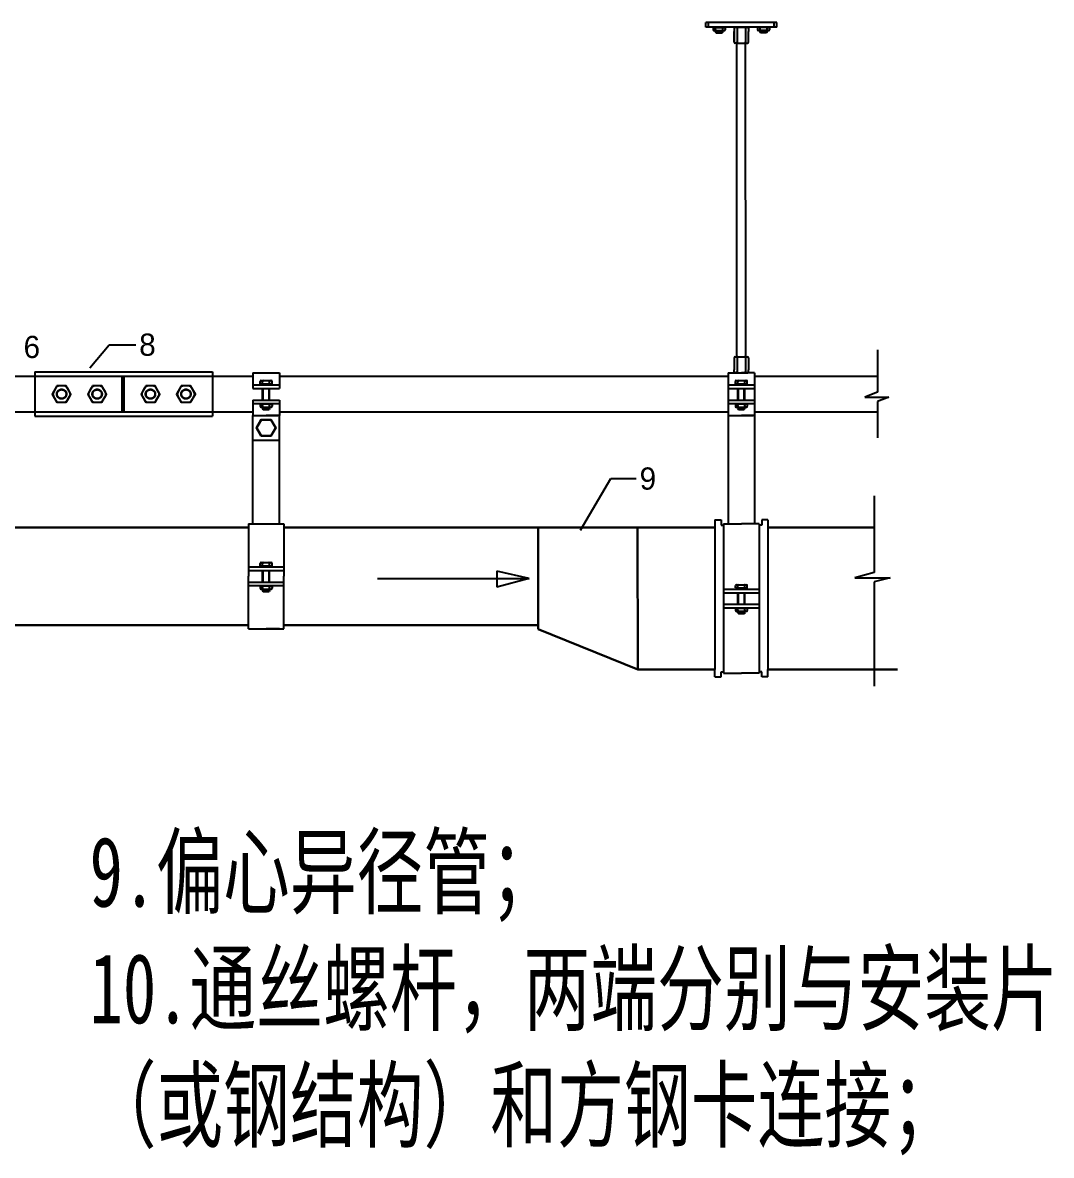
# Model space of a CAD drawing. Extents: x 1635833 to 4277885, y 16914845 to 35313750.
# Drawn here: x 2245682 to 2251240, y 17508176 to 17514295 of the extents above; entities that cross this region are included whole.
import ezdxf

# ---------------------------------------------------------------- set-up
doc = ezdxf.new("R2010")
doc.units = 0
doc.header["$LTSCALE"] = 1000
doc.header["$MEASUREMENT"] = 0
doc.linetypes.add('ACAD_ISO02W100', pattern=[15, 12, -3])
for name, color, linetype in [('TEXT', 7, 'Continuous'), ('固定系统', 7, 'Continuous'), ('文本', 4, 'Continuous')]:
    doc.layers.add(name, color=color, linetype=linetype)
doc.layers.add('雨水管道', color=7, linetype='Continuous', lineweight=30)
doc.styles.add('HZTXT', font='romans', dxfattribs={"width": 0.7, "bigfont": 'hztxt'})
doc.styles.get("Standard").update_dxf_attribs({"font": 'gbenor.shx', "bigfont": 'gbcbig.shx'})
doc.dimstyles.new('ISO-25', dxfattribs={"dimtxt": 2.5, "dimasz": 2.5, "dimexe": 1.25, "dimexo": 0.625, "dimtad": 1, "dimtxsty": 'Standard', "dimcen": 2.5, "dimadec": 0, "dimazin": 0, "dimtfac": 1, "dimtmove": 0, "dimatfit": 3, "dimfxl": 0, "dimarcsym": 0})

msp = doc.modelspace()

# ---------------------------------------------------------------- linework, layer by layer
for p, q in [((2250283.589, 17511739.166), (2250283.589, 17511324.781)), ((2249708.172, 17511568.615), (2250283.589, 17511568.615)), ((2248244.681, 17511331.228), (2248244.681, 17511245.923)), ((2248419.583, 17511292.634), (2248244.681, 17511331.228)), ((2250283.589, 17511324.781), (2250178.205, 17511296.274)), ((2247599.302, 17511292.634), (2248419.583, 17511292.634)), ((2248419.583, 17511292.634), (2248244.681, 17511245.923)), ((2250178.205, 17511296.274), (2250370.007, 17511296.274)), ((2250370.007, 17511296.274), (2250283.589, 17511273.897)), ((2250283.589, 17511273.897), (2250283.589, 17510711.661))]:
    msp.add_line(p, q)
at = {"layer": '固定系统'}
for p, q in [((2249373.517, 17514271.267), (2249373.517, 17514295.267)), ((2249757.517, 17514295.267), (2249373.517, 17514295.267)), ((2249757.517, 17514271.267), (2249373.517, 17514271.267)), ((2249387.917, 17514271.267), (2249387.917, 17514295.267)), ((2249413.452, 17514264.99), (2249413.452, 17514257.05)), ((2249426.317, 17514269.79), (2249418.252, 17514269.79)), ((2249418.252, 17514252.25), (2249426.317, 17514252.25)), ((2249426.317, 17514269.79), (2249426.317, 17514271.267)), ((2249426.317, 17514269.79), (2249464.717, 17514269.79)), ((2249426.317, 17514252.25), (2249426.317, 17514269.79)), ((2249426.317, 17514252.25), (2249464.717, 17514252.25)), ((2249426.317, 17514244.21), (2249426.317, 17514252.25)), ((2249429.372, 17514269.79), (2249429.372, 17514271.267)), ((2249429.372, 17514239.608), (2249429.372, 17514252.25)), ((2249461.662, 17514269.79), (2249461.662, 17514271.267)), ((2249461.662, 17514239.608), (2249461.662, 17514252.25)), ((2249464.717, 17514269.79), (2249464.717, 17514271.267)), ((2249464.717, 17514269.79), (2249472.782, 17514269.79)), ((2249464.717, 17514252.25), (2249464.717, 17514269.79)), ((2249464.717, 17514252.25), (2249472.782, 17514252.25)), ((2249464.717, 17514244.21), (2249464.717, 17514252.25)), ((2249477.582, 17514264.99), (2249477.582, 17514257.05)), ((2249532.799, 17514271.267), (2249542.477, 17514271.267)), ((2249533.684, 17514271.267), (2249597.349, 17514271.267)), ((2249542.477, 17514271.267), (2249588.557, 17514271.267)), ((2249588.557, 17514271.267), (2249598.234, 17514271.267)), ((2249653.452, 17514264.99), (2249653.452, 17514257.05)), ((2249666.317, 17514269.79), (2249658.252, 17514269.79)), ((2249666.317, 17514252.25), (2249658.252, 17514252.25)), ((2249666.317, 17514269.79), (2249666.317, 17514271.267)), ((2249666.317, 17514252.25), (2249666.317, 17514269.79)), ((2249704.717, 17514269.79), (2249666.317, 17514269.79)), ((2249666.317, 17514244.21), (2249666.317, 17514252.25)), ((2249704.717, 17514252.25), (2249666.317, 17514252.25)), ((2249669.372, 17514269.79), (2249669.372, 17514271.267)), ((2249669.372, 17514239.608), (2249669.372, 17514252.25)), ((2249701.662, 17514269.79), (2249701.662, 17514271.267)), ((2249701.662, 17514239.608), (2249701.662, 17514252.25)), ((2249704.717, 17514269.79), (2249704.717, 17514271.267)), ((2249704.717, 17514252.25), (2249704.717, 17514269.79)), ((2249704.717, 17514269.79), (2249712.782, 17514269.79)), ((2249704.717, 17514244.21), (2249704.717, 17514252.25)), ((2249712.782, 17514252.25), (2249704.717, 17514252.25)), ((2249717.582, 17514264.99), (2249717.582, 17514257.05)), ((2249743.117, 17514271.267), (2249743.117, 17514295.267)), ((2249757.517, 17514271.267), (2249757.517, 17514295.267)), ((2249426.317, 17514244.21), (2249464.717, 17514244.21)), ((2249426.317, 17514244.21), (2249429.372, 17514239.608)), ((2249429.372, 17514239.608), (2249461.662, 17514239.608)), ((2249464.717, 17514244.21), (2249461.662, 17514239.608)), ((2249527.039, 17514238.163), (2249527.039, 17514247.692)), ((2249527.039, 17514190.163), (2249527.039, 17514247.692)), ((2249603.994, 17514190.163), (2249603.994, 17514247.692)), ((2249603.994, 17514190.163), (2249603.994, 17514247.692)), ((2249666.317, 17514244.21), (2249669.372, 17514239.608)), ((2249704.717, 17514244.21), (2249666.317, 17514244.21)), ((2249701.662, 17514239.608), (2249669.372, 17514239.608)), ((2249704.717, 17514244.21), (2249701.662, 17514239.608)), ((2249542.477, 17514184.403), (2249532.799, 17514184.403)), ((2249542.477, 17514184.403), (2249532.799, 17514184.403)), ((2249542.477, 17514184.403), (2249588.557, 17514184.403)), ((2249542.477, 17514184.403), (2249588.557, 17514184.403)), ((2249588.557, 17514184.403), (2249598.234, 17514184.403)), ((2249588.557, 17514184.403), (2249598.234, 17514184.403)), ((2249532.651, 17512490.678), (2249542.329, 17512490.678)), ((2249533.536, 17512490.678), (2249597.202, 17512490.678)), ((2249542.329, 17512490.678), (2249588.409, 17512490.678)), ((2249588.409, 17512490.678), (2249598.087, 17512490.678)), ((2250301.174, 17512527.509), (2250301.174, 17512299.027)), ((2249526.891, 17512409.575), (2249526.891, 17512419.103)), ((2249603.847, 17512409.575), (2249603.847, 17512419.103)), ((2245501.984, 17512384.615), (2245748.51, 17512384.615)), ((2245748.51, 17512408.615), (2245748.51, 17512168.615)), ((2245748.51, 17512408.615), (2246708.51, 17512408.615)), ((2246708.51, 17512408.615), (2246708.51, 17512168.615)), ((2246708.51, 17512384.615), (2246925.479, 17512384.615)), ((2246925.479, 17512403.815), (2247069.479, 17512403.815)), ((2246925.479, 17512403.815), (2246925.479, 17512318.629)), ((2246965.415, 17512343.992), (2246965.415, 17512356.733)), ((2246970.215, 17512361.533), (2247024.744, 17512361.533)), ((2246978.279, 17512343.992), (2246978.279, 17512361.533)), ((2247016.679, 17512343.992), (2247016.679, 17512361.533)), ((2247029.544, 17512343.992), (2247029.544, 17512356.733)), ((2247069.479, 17512403.815), (2247069.479, 17512318.629)), ((2247069.479, 17512384.615), (2247280.921, 17512384.615)), ((2247069.479, 17512384.615), (2247424.52, 17512384.615)), ((2247424.921, 17512384.615), (2249005.968, 17512384.615)), ((2249005.968, 17512384.615), (2249493.369, 17512384.615)), ((2249493.369, 17512403.815), (2249565.369, 17512403.815)), ((2249493.369, 17512403.815), (2249565.369, 17512403.815)), ((2249493.369, 17512403.815), (2249493.369, 17512318.629)), ((2249493.369, 17512403.815), (2249493.369, 17512318.629)), ((2249501.704, 17512403.815), (2249565.369, 17512403.815)), ((2249501.704, 17512403.815), (2249565.369, 17512403.815)), ((2249542.329, 17512403.815), (2249532.651, 17512403.815)), ((2249533.304, 17512343.992), (2249533.304, 17512356.733)), ((2249533.304, 17512343.992), (2249533.304, 17512356.733)), ((2249538.104, 17512361.533), (2249592.634, 17512361.533)), ((2249538.104, 17512361.533), (2249592.634, 17512361.533)), ((2249542.329, 17512403.815), (2249588.409, 17512403.815)), ((2249546.169, 17512343.992), (2249546.169, 17512361.533)), ((2249546.169, 17512343.992), (2249546.169, 17512361.533)), ((2249629.034, 17512403.815), (2249565.369, 17512403.815)), ((2249637.369, 17512403.815), (2249565.369, 17512403.815)), ((2249629.034, 17512403.815), (2249565.369, 17512403.815)), ((2249637.369, 17512403.815), (2249565.369, 17512403.815)), ((2249584.569, 17512343.992), (2249584.569, 17512361.533)), ((2249584.569, 17512343.992), (2249584.569, 17512361.533)), ((2249588.409, 17512403.815), (2249598.087, 17512403.815)), ((2249597.434, 17512343.992), (2249597.434, 17512356.733)), ((2249597.434, 17512343.992), (2249597.434, 17512356.733)), ((2249637.369, 17512403.815), (2249637.369, 17512318.629)), ((2249637.369, 17512403.815), (2249637.369, 17512318.629)), ((2249637.369, 17512384.615), (2250301.174, 17512384.615)), ((2249637.369, 17512384.615), (2250283.368, 17512384.615)), ((2245861.003, 17512321.587), (2245848.201, 17512299.415)), ((2245905.311, 17512332.387), (2245879.709, 17512332.387)), ((2245936.819, 17512299.415), (2245924.017, 17512321.587)), ((2246053.003, 17512321.587), (2246040.201, 17512299.415)), ((2246097.311, 17512332.387), (2246071.709, 17512332.387)), ((2246128.819, 17512299.415), (2246116.017, 17512321.587)), ((2246341.003, 17512321.587), (2246328.201, 17512299.415)), ((2246385.311, 17512332.387), (2246359.709, 17512332.387)), ((2246416.819, 17512299.415), (2246404.017, 17512321.587)), ((2246533.003, 17512321.587), (2246520.201, 17512299.415)), ((2246577.311, 17512332.387), (2246551.709, 17512332.387)), ((2246608.819, 17512299.415), (2246596.017, 17512321.587)), ((2246925.479, 17512337.829), (2247069.479, 17512337.829)), ((2246925.479, 17512318.629), (2247069.479, 17512318.629)), ((2246965.415, 17512343.992), (2246969.09, 17512340.647)), ((2246978.279, 17512343.992), (2246965.415, 17512343.992)), ((2246978.279, 17512340.647), (2246969.09, 17512340.647)), ((2246978.279, 17512343.992), (2247016.679, 17512343.992)), ((2246978.279, 17512340.647), (2247016.679, 17512340.647)), ((2246978.279, 17512337.829), (2246978.279, 17512340.647)), ((2246978.279, 17512337.829), (2247016.679, 17512337.829)), ((2246978.279, 17512280.229), (2246978.279, 17512318.629)), ((2246981.334, 17512337.829), (2246981.334, 17512340.647)), ((2246981.334, 17512256.229), (2246981.334, 17512318.629)), ((2247013.624, 17512337.829), (2247013.624, 17512340.647)), ((2247013.624, 17512256.229), (2247013.624, 17512318.629)), ((2247016.679, 17512343.992), (2247029.544, 17512343.992)), ((2247016.679, 17512337.829), (2247016.679, 17512340.647)), ((2247016.679, 17512340.647), (2247025.868, 17512340.647)), ((2247016.679, 17512282.88), (2247016.679, 17512318.629)), ((2247029.544, 17512343.992), (2247025.868, 17512340.647)), ((2249493.369, 17512338.131), (2249493.369, 17511587.815)), ((2249493.369, 17512337.829), (2249637.369, 17512337.829)), ((2249493.369, 17512337.829), (2249637.369, 17512337.829)), ((2249493.369, 17512318.629), (2249637.369, 17512318.629)), ((2249493.369, 17512318.629), (2249637.369, 17512318.629)), ((2249533.304, 17512343.992), (2249536.98, 17512340.647)), ((2249546.169, 17512343.992), (2249533.304, 17512343.992)), ((2249546.169, 17512343.992), (2249533.304, 17512343.992)), ((2249533.304, 17512343.992), (2249536.98, 17512340.647)), ((2249546.169, 17512340.647), (2249536.98, 17512340.647)), ((2249546.169, 17512340.647), (2249536.98, 17512340.647)), ((2249546.169, 17512343.992), (2249584.569, 17512343.992)), ((2249546.169, 17512343.992), (2249584.569, 17512343.992)), ((2249546.169, 17512337.829), (2249546.169, 17512340.647)), ((2249546.169, 17512337.829), (2249546.169, 17512340.647)), ((2249546.169, 17512340.647), (2249584.569, 17512340.647)), ((2249546.169, 17512340.647), (2249584.569, 17512340.647)), ((2249546.169, 17512337.829), (2249584.569, 17512337.829)), ((2249546.169, 17512337.829), (2249584.569, 17512337.829)), ((2249546.169, 17512280.229), (2249546.169, 17512318.629)), ((2249549.224, 17512337.829), (2249549.224, 17512340.647)), ((2249549.224, 17512337.829), (2249549.224, 17512340.647)), ((2249549.224, 17512256.229), (2249549.224, 17512318.629)), ((2249581.514, 17512337.829), (2249581.514, 17512340.647)), ((2249581.514, 17512337.829), (2249581.514, 17512340.647)), ((2249581.514, 17512256.229), (2249581.514, 17512318.629)), ((2249584.569, 17512343.992), (2249597.434, 17512343.992)), ((2249584.569, 17512343.992), (2249597.434, 17512343.992)), ((2249584.569, 17512337.829), (2249584.569, 17512340.647)), ((2249584.569, 17512340.647), (2249593.758, 17512340.647)), ((2249584.569, 17512340.647), (2249593.758, 17512340.647)), ((2249584.569, 17512337.829), (2249584.569, 17512340.647)), ((2249584.569, 17512282.88), (2249584.569, 17512318.629)), ((2249597.434, 17512343.992), (2249593.758, 17512340.647)), ((2249597.434, 17512343.992), (2249593.758, 17512340.647)), ((2249637.369, 17512338.131), (2249637.369, 17511587.815)), ((2250301.174, 17512299.027), (2250232.632, 17512272.477)), ((2245879.709, 17512244.842), (2245905.311, 17512244.842)), ((2245924.017, 17512255.642), (2245936.819, 17512277.815)), ((2246071.709, 17512244.842), (2246097.311, 17512244.842)), ((2246116.017, 17512255.642), (2246128.819, 17512277.815)), ((2246359.709, 17512244.842), (2246385.311, 17512244.842)), ((2246404.017, 17512255.642), (2246416.819, 17512277.815)), ((2246551.709, 17512244.842), (2246577.311, 17512244.842)), ((2246596.017, 17512255.642), (2246608.819, 17512277.815)), ((2246925.479, 17512256.229), (2247069.479, 17512256.229)), ((2246925.479, 17512256.229), (2246925.479, 17512173.415)), ((2246925.479, 17512237.029), (2247069.479, 17512237.029)), ((2246965.415, 17512230.753), (2246965.415, 17512222.812)), ((2246978.279, 17512235.553), (2246970.215, 17512235.553)), ((2246978.279, 17512256.229), (2246978.279, 17512280.229)), ((2246978.279, 17512235.553), (2246978.279, 17512237.029)), ((2246978.279, 17512235.553), (2247016.679, 17512235.553)), ((2246978.279, 17512218.012), (2246978.279, 17512235.553)), ((2246981.334, 17512235.553), (2246981.334, 17512237.029)), ((2247013.624, 17512235.553), (2247013.624, 17512237.029)), ((2247016.679, 17512256.229), (2247016.679, 17512282.88)), ((2247016.679, 17512235.553), (2247016.679, 17512237.029)), ((2247016.679, 17512235.553), (2247024.744, 17512235.553)), ((2247016.679, 17512218.012), (2247016.679, 17512235.553)), ((2247029.544, 17512230.753), (2247029.544, 17512222.812)), ((2247069.479, 17512256.229), (2247069.479, 17512173.415)), ((2249493.369, 17512256.229), (2249637.369, 17512256.229)), ((2249493.369, 17512256.229), (2249493.369, 17512173.415)), ((2249493.369, 17512237.029), (2249637.369, 17512237.029)), ((2249533.304, 17512230.753), (2249533.304, 17512222.812)), ((2249546.169, 17512235.553), (2249538.104, 17512235.553)), ((2249546.169, 17512256.229), (2249546.169, 17512280.229)), ((2249546.169, 17512235.553), (2249546.169, 17512237.029)), ((2249546.169, 17512235.553), (2249584.569, 17512235.553)), ((2249546.169, 17512218.012), (2249546.169, 17512235.553)), ((2249549.224, 17512235.553), (2249549.224, 17512237.029)), ((2249581.514, 17512235.553), (2249581.514, 17512237.029)), ((2249584.569, 17512256.229), (2249584.569, 17512282.88)), ((2249584.569, 17512235.553), (2249584.569, 17512237.029)), ((2249584.569, 17512235.553), (2249592.634, 17512235.553)), ((2249584.569, 17512218.012), (2249584.569, 17512235.553)), ((2249597.434, 17512230.753), (2249597.434, 17512222.812)), ((2249637.369, 17512256.229), (2249637.369, 17512173.415)), ((2250301.174, 17512248.143), (2250301.174, 17512052.14)), ((2245501.984, 17512192.615), (2245748.51, 17512192.615)), ((2246708.51, 17512192.615), (2246925.479, 17512192.615)), ((2246925.479, 17512173.415), (2246997.479, 17512173.415)), ((2246925.479, 17512173.415), (2246997.479, 17512173.415)), ((2246925.479, 17511587.815), (2246925.479, 17512173.415)), ((2246933.814, 17512173.415), (2247061.144, 17512173.415)), ((2246933.814, 17512173.415), (2246997.479, 17512173.415)), ((2246970.215, 17512218.012), (2246978.279, 17512218.012)), ((2246978.279, 17512218.012), (2247016.679, 17512218.012)), ((2246978.279, 17512209.973), (2246978.279, 17512218.012)), ((2246978.279, 17512209.973), (2247016.679, 17512209.973)), ((2246978.279, 17512209.973), (2246981.334, 17512205.371)), ((2246981.334, 17512205.371), (2246981.334, 17512218.012)), ((2246981.334, 17512205.371), (2247013.624, 17512205.371)), ((2247061.144, 17512173.415), (2246997.479, 17512173.415)), ((2247069.479, 17512173.415), (2246997.479, 17512173.415)), ((2247069.479, 17512173.415), (2246997.479, 17512173.415)), ((2247013.624, 17512205.371), (2247013.624, 17512218.012)), ((2247016.679, 17512209.973), (2247013.624, 17512205.371)), ((2247016.679, 17512218.012), (2247024.744, 17512218.012)), ((2247016.679, 17512209.973), (2247016.679, 17512218.012)), ((2247069.479, 17512192.615), (2247280.921, 17512192.615)), ((2247069.479, 17512192.615), (2247280.921, 17512192.615)), ((2247069.479, 17511587.815), (2247069.479, 17512173.415)), ((2247280.87, 17512192.615), (2249005.968, 17512192.615)), ((2249005.968, 17512192.615), (2249493.369, 17512192.615)), ((2249493.369, 17512173.415), (2249565.369, 17512173.415)), ((2249501.704, 17512173.415), (2249629.034, 17512173.415)), ((2249538.104, 17512218.012), (2249546.169, 17512218.012)), ((2249546.169, 17512209.973), (2249546.169, 17512218.012)), ((2249546.169, 17512218.012), (2249584.569, 17512218.012)), ((2249546.169, 17512209.973), (2249549.224, 17512205.371)), ((2249546.169, 17512209.973), (2249584.569, 17512209.973)), ((2249549.224, 17512205.371), (2249549.224, 17512218.012)), ((2249549.224, 17512205.371), (2249581.514, 17512205.371)), ((2249637.369, 17512173.415), (2249565.369, 17512173.415)), ((2249581.514, 17512205.371), (2249581.514, 17512218.012)), ((2249584.569, 17512209.973), (2249581.514, 17512205.371)), ((2249584.569, 17512218.012), (2249592.634, 17512218.012)), ((2249584.569, 17512209.973), (2249584.569, 17512218.012)), ((2249637.369, 17512192.615), (2250301.174, 17512192.615)), ((2249637.369, 17512192.615), (2250283.368, 17512192.615)), ((2245748.51, 17512168.615), (2246708.51, 17512168.615)), ((2246925.479, 17512039.272), (2247069.479, 17512039.272)), ((2246901.479, 17511587.815), (2247093.479, 17511587.815)), ((2246901.479, 17511587.815), (2247093.479, 17511587.815)), ((2246901.479, 17511587.815), (2246901.479, 17511304.615)), ((2247093.479, 17511587.815), (2247093.479, 17511304.615)), ((2249423.008, 17511608.592), (2249423.008, 17511568.615)), ((2249423.008, 17511608.592), (2249455.806, 17511608.592)), ((2249423.008, 17511568.615), (2249423.008, 17510800.615)), ((2249455.806, 17511608.592), (2249455.806, 17511581.324)), ((2249455.806, 17511581.324), (2249469.59, 17511581.324)), ((2249469.59, 17511587.815), (2249565.59, 17511587.815)), ((2249469.59, 17511587.815), (2249469.59, 17510781.415)), ((2249501.925, 17511587.815), (2249565.59, 17511587.815)), ((2249661.59, 17511587.815), (2249565.59, 17511587.815)), ((2249661.59, 17511587.815), (2249661.59, 17510781.415)), ((2249675.374, 17511581.324), (2249661.59, 17511581.324)), ((2249675.374, 17511608.592), (2249675.374, 17511581.324)), ((2249708.172, 17511608.592), (2249675.374, 17511608.592)), ((2249708.172, 17511608.592), (2249708.172, 17511568.615)), ((2249708.172, 17511568.615), (2249708.172, 17510800.615)), ((2246965.415, 17511361.178), (2246965.415, 17511373.918)), ((2246970.215, 17511378.718), (2247024.744, 17511378.718)), ((2246978.279, 17511361.178), (2246978.279, 17511378.718)), ((2247016.679, 17511361.178), (2247016.679, 17511378.718)), ((2247029.544, 17511361.178), (2247029.544, 17511373.918)), ((2246901.479, 17511355.015), (2247093.479, 17511355.015)), ((2246901.479, 17511335.815), (2247093.479, 17511335.815)), ((2246965.415, 17511361.178), (2246969.09, 17511357.832)), ((2246978.279, 17511361.178), (2246965.415, 17511361.178)), ((2246978.279, 17511357.832), (2246969.09, 17511357.832)), ((2246978.279, 17511361.178), (2247016.679, 17511361.178)), ((2246978.279, 17511357.832), (2247016.679, 17511357.832)), ((2246978.279, 17511355.015), (2246978.279, 17511357.832)), ((2246978.279, 17511355.015), (2247016.679, 17511355.015)), ((2246978.279, 17511297.415), (2246978.279, 17511335.815)), ((2246981.334, 17511355.015), (2246981.334, 17511357.832)), ((2246981.334, 17511273.415), (2246981.334, 17511335.815)), ((2247013.624, 17511355.015), (2247013.624, 17511357.832)), ((2247013.624, 17511273.415), (2247013.624, 17511335.815)), ((2247016.679, 17511361.178), (2247029.544, 17511361.178)), ((2247016.679, 17511355.015), (2247016.679, 17511357.832)), ((2247016.679, 17511357.832), (2247025.868, 17511357.832)), ((2247016.679, 17511300.065), (2247016.679, 17511335.815)), ((2247029.544, 17511361.178), (2247025.868, 17511357.832)), ((2246901.479, 17511021.415), (2246901.479, 17511304.615)), ((2246901.479, 17511273.415), (2247093.479, 17511273.415)), ((2246901.479, 17511254.215), (2247093.479, 17511254.215)), ((2246978.279, 17511252.738), (2246970.215, 17511252.738)), ((2246978.279, 17511273.415), (2246978.279, 17511297.415)), ((2246978.279, 17511252.738), (2246978.279, 17511254.215)), ((2246978.279, 17511252.738), (2247016.679, 17511252.738)), ((2246978.279, 17511235.197), (2246978.279, 17511252.738)), ((2246981.334, 17511252.738), (2246981.334, 17511254.215)), ((2247013.624, 17511252.738), (2247013.624, 17511254.215)), ((2247016.679, 17511273.415), (2247016.679, 17511300.065)), ((2247016.679, 17511252.738), (2247016.679, 17511254.215)), ((2247016.679, 17511235.197), (2247016.679, 17511252.738)), ((2247016.679, 17511252.738), (2247024.744, 17511252.738)), ((2247093.479, 17511021.415), (2247093.479, 17511304.615)), ((2249533.526, 17511241.178), (2249533.526, 17511253.918)), ((2249538.326, 17511258.718), (2249592.855, 17511258.718)), ((2249546.39, 17511241.178), (2249546.39, 17511258.718)), ((2249584.79, 17511241.178), (2249584.79, 17511258.718)), ((2249597.655, 17511241.178), (2249597.655, 17511253.918)), ((2246965.415, 17511247.938), (2246965.415, 17511239.997)), ((2246970.215, 17511235.197), (2246978.279, 17511235.197)), ((2246978.279, 17511235.197), (2247016.679, 17511235.197)), ((2246978.279, 17511227.158), (2246978.279, 17511235.197)), ((2246978.279, 17511227.158), (2247016.679, 17511227.158)), ((2246978.279, 17511227.158), (2246981.334, 17511222.556)), ((2246981.334, 17511222.556), (2246981.334, 17511235.197)), ((2246981.334, 17511222.556), (2247013.624, 17511222.556)), ((2247013.624, 17511222.556), (2247013.624, 17511235.197)), ((2247016.679, 17511227.158), (2247013.624, 17511222.556)), ((2247016.679, 17511235.197), (2247024.744, 17511235.197)), ((2247016.679, 17511227.158), (2247016.679, 17511235.197)), ((2247029.544, 17511247.938), (2247029.544, 17511239.997)), ((2249469.59, 17511235.015), (2249661.59, 17511235.015)), ((2249469.59, 17511215.815), (2249661.59, 17511215.815)), ((2249546.39, 17511241.178), (2249533.526, 17511241.178)), ((2249533.526, 17511241.178), (2249537.201, 17511237.832)), ((2249546.39, 17511237.832), (2249537.201, 17511237.832)), ((2249546.39, 17511241.178), (2249584.79, 17511241.178)), ((2249546.39, 17511237.832), (2249584.79, 17511237.832)), ((2249546.39, 17511235.015), (2249546.39, 17511237.832)), ((2249546.39, 17511235.015), (2249584.79, 17511235.015)), ((2249546.39, 17511177.415), (2249546.39, 17511215.815)), ((2249549.445, 17511235.015), (2249549.445, 17511237.832)), ((2249549.445, 17511153.415), (2249549.445, 17511215.815)), ((2249581.735, 17511235.015), (2249581.735, 17511237.832)), ((2249581.735, 17511153.415), (2249581.735, 17511215.815)), ((2249584.79, 17511241.178), (2249597.655, 17511241.178)), ((2249584.79, 17511237.832), (2249593.979, 17511237.832)), ((2249584.79, 17511235.015), (2249584.79, 17511237.832)), ((2249584.79, 17511180.065), (2249584.79, 17511215.815)), ((2249597.655, 17511241.178), (2249593.979, 17511237.832)), ((2249469.59, 17511153.415), (2249661.59, 17511153.415)), ((2249469.59, 17511134.215), (2249661.59, 17511134.215)), ((2249546.39, 17511132.738), (2249538.326, 17511132.738)), ((2249546.39, 17511153.415), (2249546.39, 17511177.415)), ((2249546.39, 17511132.738), (2249546.39, 17511134.215)), ((2249546.39, 17511115.197), (2249546.39, 17511132.738)), ((2249546.39, 17511132.738), (2249584.79, 17511132.738)), ((2249549.445, 17511132.738), (2249549.445, 17511134.215)), ((2249581.735, 17511132.738), (2249581.735, 17511134.215)), ((2249584.79, 17511153.415), (2249584.79, 17511180.065)), ((2249584.79, 17511132.738), (2249584.79, 17511134.215)), ((2249584.79, 17511115.197), (2249584.79, 17511132.738)), ((2249584.79, 17511132.738), (2249592.855, 17511132.738)), ((2249533.526, 17511127.938), (2249533.526, 17511119.997)), ((2249538.326, 17511115.197), (2249546.39, 17511115.197)), ((2249546.39, 17511107.158), (2249546.39, 17511115.197)), ((2249546.39, 17511115.197), (2249584.79, 17511115.197)), ((2249546.39, 17511107.158), (2249584.79, 17511107.158)), ((2249546.39, 17511107.158), (2249549.445, 17511102.556)), ((2249549.445, 17511102.556), (2249549.445, 17511115.197)), ((2249549.445, 17511102.556), (2249581.735, 17511102.556)), ((2249581.735, 17511102.556), (2249581.735, 17511115.197)), ((2249584.79, 17511107.158), (2249581.735, 17511102.556)), ((2249584.79, 17511107.158), (2249584.79, 17511115.197)), ((2249584.79, 17511115.197), (2249592.855, 17511115.197)), ((2249597.655, 17511127.938), (2249597.655, 17511119.997)), ((2246901.479, 17511021.415), (2247093.479, 17511021.415)), ((2246901.479, 17511021.415), (2247093.479, 17511021.415)), ((2246925.479, 17511021.415), (2246997.479, 17511021.415)), ((2246925.479, 17511021.415), (2246997.479, 17511021.415)), ((2246933.814, 17511021.415), (2246997.479, 17511021.415)), ((2247061.144, 17511021.415), (2246997.479, 17511021.415)), ((2247069.479, 17511021.415), (2246997.479, 17511021.415)), ((2247069.479, 17511021.415), (2246997.479, 17511021.415)), ((2249423.008, 17510760.637), (2249423.008, 17510800.615)), ((2249455.806, 17510760.637), (2249455.806, 17510787.905)), ((2249455.806, 17510787.905), (2249469.59, 17510787.905)), ((2249469.59, 17510781.415), (2249565.59, 17510781.415)), ((2249661.59, 17510781.415), (2249565.59, 17510781.415)), ((2249675.374, 17510787.905), (2249661.59, 17510787.905)), ((2249675.374, 17510760.637), (2249675.374, 17510787.905)), ((2249708.172, 17510760.637), (2249708.172, 17510800.615)), ((2249423.008, 17510760.637), (2249455.806, 17510760.637)), ((2249708.172, 17510760.637), (2249675.374, 17510760.637))]:
    msp.add_line(p, q, dxfattribs=at)
at = {"layer": '固定系统', "ltscale": 0.2}
for p, q in [((2249527.039, 17514265.507), (2249527.039, 17514190.163)), ((2249527.039, 17514265.507), (2249527.039, 17514247.692)), ((2249542.46, 17514265.499), (2249542.46, 17514190.172)), ((2249542.46, 17514265.499), (2249542.46, 17514190.172)), ((2249588.573, 17514265.499), (2249588.54, 17514190.172)), ((2249588.573, 17514265.499), (2249588.573, 17514190.172)), ((2249603.994, 17514265.507), (2249603.994, 17514247.692)), ((2249603.994, 17514265.507), (2249603.994, 17514247.692)), ((2249541.369, 17512490.678), (2249541.369, 17514184.403)), ((2249589.347, 17512490.678), (2249588.557, 17514184.403)), ((2249526.891, 17512484.918), (2249526.891, 17512419.103)), ((2249542.313, 17512484.3), (2249542.313, 17512409.583)), ((2249588.426, 17512484.91), (2249588.426, 17512409.583)), ((2249603.847, 17512484.918), (2249603.847, 17512419.103)), ((2250232.632, 17512272.477), (2250361.986, 17512272.477)), ((2250361.986, 17512272.477), (2250301.174, 17512248.143))]:
    msp.add_line(p, q, dxfattribs=at)
at = {"layer": '固定系统', "linetype": 'ACAD_ISO02W100', "ltscale": 0.2}
for p, q in [((2245748.51, 17512384.615), (2246708.51, 17512384.615)), ((2246217.281, 17512384.615), (2246217.281, 17512192.615)), ((2246229.585, 17512383.385), (2246229.585, 17512191.385)), ((2245748.51, 17512192.615), (2246708.51, 17512192.615))]:
    msp.add_line(p, q, dxfattribs=at)
at = {"layer": '固定系统'}
for points in [[(2245867.238, 17512332.387), (2245841.966, 17512288.615), (2245867.238, 17512244.842), (2245917.782, 17512244.842), (2245943.054, 17512288.615), (2245917.782, 17512332.387)], [(2246059.238, 17512332.387), (2246033.966, 17512288.615), (2246059.238, 17512244.842), (2246109.782, 17512244.842), (2246135.054, 17512288.615), (2246109.782, 17512332.387)], [(2246347.238, 17512332.387), (2246321.966, 17512288.615), (2246347.238, 17512244.842), (2246397.782, 17512244.842), (2246423.054, 17512288.615), (2246397.782, 17512332.387)], [(2246539.238, 17512332.387), (2246513.966, 17512288.615), (2246539.238, 17512244.842), (2246589.782, 17512244.842), (2246615.054, 17512288.615), (2246589.782, 17512332.387)], [(2246971.619, 17512060.979), (2246945.592, 17512106.058), (2246971.619, 17512151.138), (2247023.672, 17512151.138), (2247049.699, 17512106.058), (2247023.672, 17512060.979)], [(2246972.685, 17512062.826), (2246947.725, 17512106.058), (2246972.685, 17512149.29), (2247022.605, 17512149.29), (2247047.565, 17512106.058), (2247022.605, 17512062.826)]]:
    msp.add_lwpolyline(points, close=True, dxfattribs=at)
at = {"layer": '固定系统', "linetype": 'ACAD_ISO02W100', "ltscale": 0.2}
for centre, radius in [((2245892.51, 17512288.615), 26.4), ((2245892.51, 17512288.615), 24), ((2246084.51, 17512288.615), 26.4), ((2246084.51, 17512288.615), 24), ((2246372.51, 17512288.615), 26.4), ((2246372.51, 17512288.615), 24), ((2246564.51, 17512288.615), 26.4), ((2246564.51, 17512288.615), 24)]:
    msp.add_circle(centre, radius, dxfattribs=at)
at = {"layer": '固定系统'}
for centre, radius, start, end in [((2249418.252, 17514264.99), 4.8, 90, 180), ((2249418.252, 17514257.05), 4.8, 180, 270), ((2249421.531, 17514264.988), 4.8, 359.9380912, 89.9380912), ((2249421.531, 17514257.051), 4.8, 270.0619088, 0.0619088), ((2249431.103, 17514264.988), 4.8, 90.0619088, 180.0619088), ((2249431.103, 17514257.051), 4.8, 179.9380912, 269.9380912), ((2249459.931, 17514264.988), 4.8, 359.9380912, 89.9380912), ((2249459.931, 17514257.051), 4.8, 270.0619088, 0.0619088), ((2249469.503, 17514264.988), 4.8, 90.0619088, 180.0619088), ((2249469.503, 17514257.051), 4.8, 179.9380912, 269.9380912), ((2249472.782, 17514264.99), 4.8, 0, 90), ((2249472.782, 17514257.05), 4.8, 270, 0), ((2249532.799, 17514265.507), 5.76, 90, 180), ((2249536.733, 17514265.505), 5.76, 359.9380912, 89.9380912), ((2249548.22, 17514265.505), 5.76, 90.0619088, 180.0619088), ((2249582.813, 17514265.505), 5.76, 359.9380912, 89.9380912), ((2249594.3, 17514265.505), 5.76, 90.0619088, 180.0619088), ((2249598.234, 17514265.507), 5.76, 0, 90), ((2249658.252, 17514264.99), 4.8, 90, 180), ((2249658.252, 17514257.05), 4.8, 180, 270), ((2249661.531, 17514264.988), 4.8, 359.9380912, 89.9380912), ((2249661.531, 17514257.051), 4.8, 270.0619088, 0.0619088), ((2249671.103, 17514264.988), 4.8, 90.0619088, 180.0619088), ((2249671.103, 17514257.051), 4.8, 179.9380912, 269.9380912), ((2249699.931, 17514264.988), 4.8, 359.9380912, 89.9380912), ((2249699.931, 17514257.051), 4.8, 270.0619088, 0.0619088), ((2249709.503, 17514264.988), 4.8, 90.0619088, 180.0619088), ((2249709.503, 17514257.051), 4.8, 179.9380912, 269.9380912), ((2249712.782, 17514264.99), 4.8, 0, 90), ((2249712.782, 17514257.05), 4.8, 270, 0), ((2249532.799, 17514190.163), 5.76, 180, 270), ((2249532.799, 17514190.163), 5.76, 180, 270), ((2249536.733, 17514190.165), 5.76, 270.0619088, 0.0619088), ((2249536.733, 17514190.165), 5.76, 270.0619088, 0.0619088), ((2249548.22, 17514190.165), 5.76, 179.9380912, 269.9380912), ((2249548.22, 17514190.165), 5.76, 179.9380912, 269.9380912), ((2249582.813, 17514190.165), 5.76, 270.0619088, 0.0619088), ((2249582.813, 17514190.165), 5.76, 270.0619088, 0.0619088), ((2249594.3, 17514190.165), 5.76, 179.9380912, 269.9380912), ((2249594.3, 17514190.165), 5.76, 179.9380912, 269.9380912), ((2249598.234, 17514190.163), 5.76, 270, 0), ((2249598.234, 17514190.163), 5.76, 270, 0), ((2249532.651, 17512484.918), 5.76, 90, 180), ((2249536.586, 17512484.916), 5.76, 359.9380912, 89.9380912), ((2249548.073, 17512484.916), 5.76, 90.0619088, 180.0619088), ((2249582.666, 17512484.916), 5.76, 359.9380912, 89.9380912), ((2249594.153, 17512484.916), 5.76, 90.0619088, 180.0619088), ((2249598.087, 17512484.918), 5.76, 0, 90), ((2246970.215, 17512356.733), 4.8, 90, 180), ((2246973.493, 17512356.731), 4.8, 359.9380912, 89.9380912), ((2246983.065, 17512356.731), 4.8, 90.0619088, 180.0619088), ((2247011.893, 17512356.731), 4.8, 359.9380912, 89.9380912), ((2247021.465, 17512356.731), 4.8, 90.0619088, 180.0619088), ((2247024.744, 17512356.733), 4.8, 0, 90), ((2249532.651, 17512409.575), 5.76, 180, 270), ((2249538.104, 17512356.733), 4.8, 90, 180), ((2249538.104, 17512356.733), 4.8, 90, 180), ((2249536.586, 17512409.577), 5.76, 270.0619088, 0.0619088), ((2249541.383, 17512356.731), 4.8, 359.9380912, 89.9380912), ((2249541.383, 17512356.731), 4.8, 359.9380912, 89.9380912), ((2249548.073, 17512409.577), 5.76, 179.9380912, 269.9380912), ((2249550.955, 17512356.731), 4.8, 90.0619088, 180.0619088), ((2249550.955, 17512356.731), 4.8, 90.0619088, 180.0619088), ((2249579.783, 17512356.731), 4.8, 359.9380912, 89.9380912), ((2249579.783, 17512356.731), 4.8, 359.9380912, 89.9380912), ((2249582.666, 17512409.577), 5.76, 270.0619088, 0.0619088), ((2249589.355, 17512356.731), 4.8, 90.0619088, 180.0619088), ((2249589.355, 17512356.731), 4.8, 90.0619088, 180.0619088), ((2249594.153, 17512409.577), 5.76, 179.9380912, 269.9380912), ((2249592.634, 17512356.733), 4.8, 0, 90), ((2249592.634, 17512356.733), 4.8, 0, 90), ((2249598.087, 17512409.575), 5.76, 270, 0), ((2245866.908, 17512288.615), 21.6, 149.9999995, 210.0000005), ((2245879.709, 17512310.787), 21.6, 90, 149.9999995), ((2245905.311, 17512310.787), 21.6, 30.0000005, 90), ((2245918.112, 17512288.615), 21.6, 329.9999995, 30.0000005), ((2246058.908, 17512288.615), 21.6, 149.9999995, 210.0000005), ((2246071.709, 17512310.787), 21.6, 90, 149.9999995), ((2246097.311, 17512310.787), 21.6, 30.0000005, 90), ((2246110.112, 17512288.615), 21.6, 329.9999995, 30.0000005), ((2246346.908, 17512288.615), 21.6, 149.9999995, 210.0000005), ((2246359.709, 17512310.787), 21.6, 90, 149.9999995), ((2246385.311, 17512310.787), 21.6, 30.0000005, 90), ((2246398.112, 17512288.615), 21.6, 329.9999995, 30.0000005), ((2246538.908, 17512288.615), 21.6, 149.9999995, 210.0000005), ((2246551.709, 17512310.787), 21.6, 90, 149.9999995), ((2246577.311, 17512310.787), 21.6, 30.0000005, 90), ((2246590.112, 17512288.615), 21.6, 329.9999995, 30.0000005), ((2245879.709, 17512266.442), 21.6, 210.0000005, 270), ((2245905.311, 17512266.442), 21.6, 270, 329.9999995), ((2246071.709, 17512266.442), 21.6, 210.0000005, 270), ((2246097.311, 17512266.442), 21.6, 270, 329.9999995), ((2246359.709, 17512266.442), 21.6, 210.0000005, 270), ((2246385.311, 17512266.442), 21.6, 270, 329.9999995), ((2246551.709, 17512266.442), 21.6, 210.0000005, 270), ((2246577.311, 17512266.442), 21.6, 270, 329.9999995), ((2246970.215, 17512230.753), 4.8, 90, 180), ((2246973.493, 17512230.751), 4.8, 359.9380912, 89.9380912), ((2246983.065, 17512230.751), 4.8, 90.0619088, 180.0619088), ((2247011.893, 17512230.751), 4.8, 359.9380912, 89.9380912), ((2247021.465, 17512230.751), 4.8, 90.0619088, 180.0619088), ((2247024.744, 17512230.753), 4.8, 0, 90), ((2249538.104, 17512230.753), 4.8, 90, 180), ((2249541.383, 17512230.751), 4.8, 359.9380912, 89.9380912), ((2249550.955, 17512230.751), 4.8, 90.0619088, 180.0619088), ((2249579.783, 17512230.751), 4.8, 359.9380912, 89.9380912), ((2249589.355, 17512230.751), 4.8, 90.0619088, 180.0619088), ((2249592.634, 17512230.753), 4.8, 0, 90), ((2246970.215, 17512222.812), 4.8, 180, 270), ((2246973.493, 17512222.814), 4.8, 270.0619088, 0.0619088), ((2246983.065, 17512222.814), 4.8, 179.9380912, 269.9380912), ((2247011.893, 17512222.814), 4.8, 270.0619088, 0.0619088), ((2247021.465, 17512222.814), 4.8, 179.9380912, 269.9380912), ((2247024.744, 17512222.812), 4.8, 270, 0), ((2249538.104, 17512222.812), 4.8, 180, 270), ((2249541.383, 17512222.814), 4.8, 270.0619088, 0.0619088), ((2249550.955, 17512222.814), 4.8, 179.9380912, 269.9380912), ((2249579.783, 17512222.814), 4.8, 270.0619088, 0.0619088), ((2249589.355, 17512222.814), 4.8, 179.9380912, 269.9380912), ((2249592.634, 17512222.812), 4.8, 270, 0), ((2246970.215, 17511373.918), 4.8, 90, 180), ((2246973.493, 17511373.916), 4.8, 359.9380912, 89.9380912), ((2246983.065, 17511373.916), 4.8, 90.0619088, 180.0619088), ((2247011.893, 17511373.916), 4.8, 359.9380912, 89.9380912), ((2247021.465, 17511373.916), 4.8, 90.0619088, 180.0619088), ((2247024.744, 17511373.918), 4.8, 0, 90), ((2246970.215, 17511247.938), 4.8, 90, 180), ((2246973.493, 17511247.936), 4.8, 359.9380912, 89.9380912), ((2246983.065, 17511247.936), 4.8, 90.0619088, 180.0619088), ((2247011.893, 17511247.936), 4.8, 359.9380912, 89.9380912), ((2247021.465, 17511247.936), 4.8, 90.0619088, 180.0619088), ((2247024.744, 17511247.938), 4.8, 0, 90), ((2249538.326, 17511253.918), 4.8, 90, 180), ((2249541.604, 17511253.916), 4.8, 359.9380912, 89.9380912), ((2249551.176, 17511253.916), 4.8, 90.0619088, 180.0619088), ((2249580.004, 17511253.916), 4.8, 359.9380912, 89.9380912), ((2249589.576, 17511253.916), 4.8, 90.0619088, 180.0619088), ((2249592.855, 17511253.918), 4.8, 0, 90), ((2246970.215, 17511239.997), 4.8, 180, 270), ((2246973.493, 17511239.999), 4.8, 270.0619088, 0.0619088), ((2246983.065, 17511239.999), 4.8, 179.9380912, 269.9380912), ((2247011.893, 17511239.999), 4.8, 270.0619088, 0.0619088), ((2247021.465, 17511239.999), 4.8, 179.9380912, 269.9380912), ((2247024.744, 17511239.997), 4.8, 270, 0), ((2249538.326, 17511127.938), 4.8, 90, 180), ((2249541.604, 17511127.936), 4.8, 359.9380912, 89.9380912), ((2249551.176, 17511127.936), 4.8, 90.0619088, 180.0619088), ((2249580.004, 17511127.936), 4.8, 359.9380912, 89.9380912), ((2249589.576, 17511127.936), 4.8, 90.0619088, 180.0619088), ((2249592.855, 17511127.938), 4.8, 0, 90), ((2249538.326, 17511119.997), 4.8, 180, 270), ((2249541.604, 17511119.999), 4.8, 270.0619088, 0.0619088), ((2249551.176, 17511119.999), 4.8, 179.9380912, 269.9380912), ((2249580.004, 17511119.999), 4.8, 270.0619088, 0.0619088), ((2249589.576, 17511119.999), 4.8, 179.9380912, 269.9380912), ((2249592.855, 17511119.997), 4.8, 270, 0)]:
    msp.add_arc(centre, radius, start, end, dxfattribs=at)
at = {"layer": '雨水管道'}
for p, q in [((2245525.984, 17511568.615), (2246901.479, 17511568.615)), ((2247093.479, 17511568.615), (2247452.617, 17511568.615)), ((2247448.921, 17511568.615), (2248468.363, 17511568.615)), ((2248468.363, 17511019.588), (2248468.363, 17511568.615)), ((2248468.363, 17511568.615), (2249003.838, 17511568.578)), ((2249003.837, 17511568.615), (2249423.008, 17511568.615)), ((2249005.911, 17510800.728), (2249003.837, 17511568.615)), ((2249708.172, 17511568.615), (2250283.589, 17511568.615)), ((2245525.984, 17511040.615), (2246901.479, 17511040.615)), ((2247093.479, 17511040.615), (2247456.153, 17511040.615)), ((2247448.921, 17511040.615), (2248468.363, 17511040.615)), ((2249006.189, 17510800.615), (2248468.363, 17511019.588)), ((2249006.189, 17510800.615), (2249423.008, 17510800.615)), ((2249708.172, 17510800.615), (2250409.408, 17510800.615))]:
    msp.add_line(p, q, dxfattribs=at)

# ---------------------------------------------------------------- texts
at = {"layer": 'TEXT', "color": 4, "insert": (2246043.621, 17511157.668), "char_height": 378, "width": 5519.5542, "attachment_point": 1, "style": 'HZTXT'}
msp.add_mtext('\\P{\\fSimSun|b0|i0|c134|p6;\\P9.\\fSimSun|b0|i0|c134|p32;偏心\\fSimSun|b0|i0|c134|p6;异径管；\\P\\pt2268;10.通丝螺杆，两端分别与安装片（或钢结构）和方钢卡连接；}', dxfattribs=at)
at = {"layer": '文本', "ltscale": 0.2, "char_height": 120, "attachment_point": 1}
for s, insert in [('{\\fￋￎￌﾣﾤ|b0|i0|c134|p54;6}', (2245686.876, 17512603.439)), ('{\\fￋￎￌﾣﾤ|b0|i0|c134|p54;8}', (2246311.678, 17512615.639)), ('{\\fￋￎￌﾣﾤ|b0|i0|c134|p54;9}', (2249015.843, 17511892.462))]:
    msp.add_mtext(s, dxfattribs=dict(at, insert=insert))

# ---------------------------------------------------------------- leaders
at = {"layer": '文本', "ltscale": 0.2}
for points in [[(2246044.854, 17512429.731), (2246148.619, 17512555.639), (2246293.678, 17512555.639)], [(2248696.706, 17511553.148), (2248860.195, 17511832.462), (2248997.843, 17511832.462)]]:
    msp.add_leader(points, dimstyle='ISO-25', override={"dimscale": 1, "dimtad": 0, "dimclrd": 7}, dxfattribs=at)

doc.saveas('drawing.dxf')
